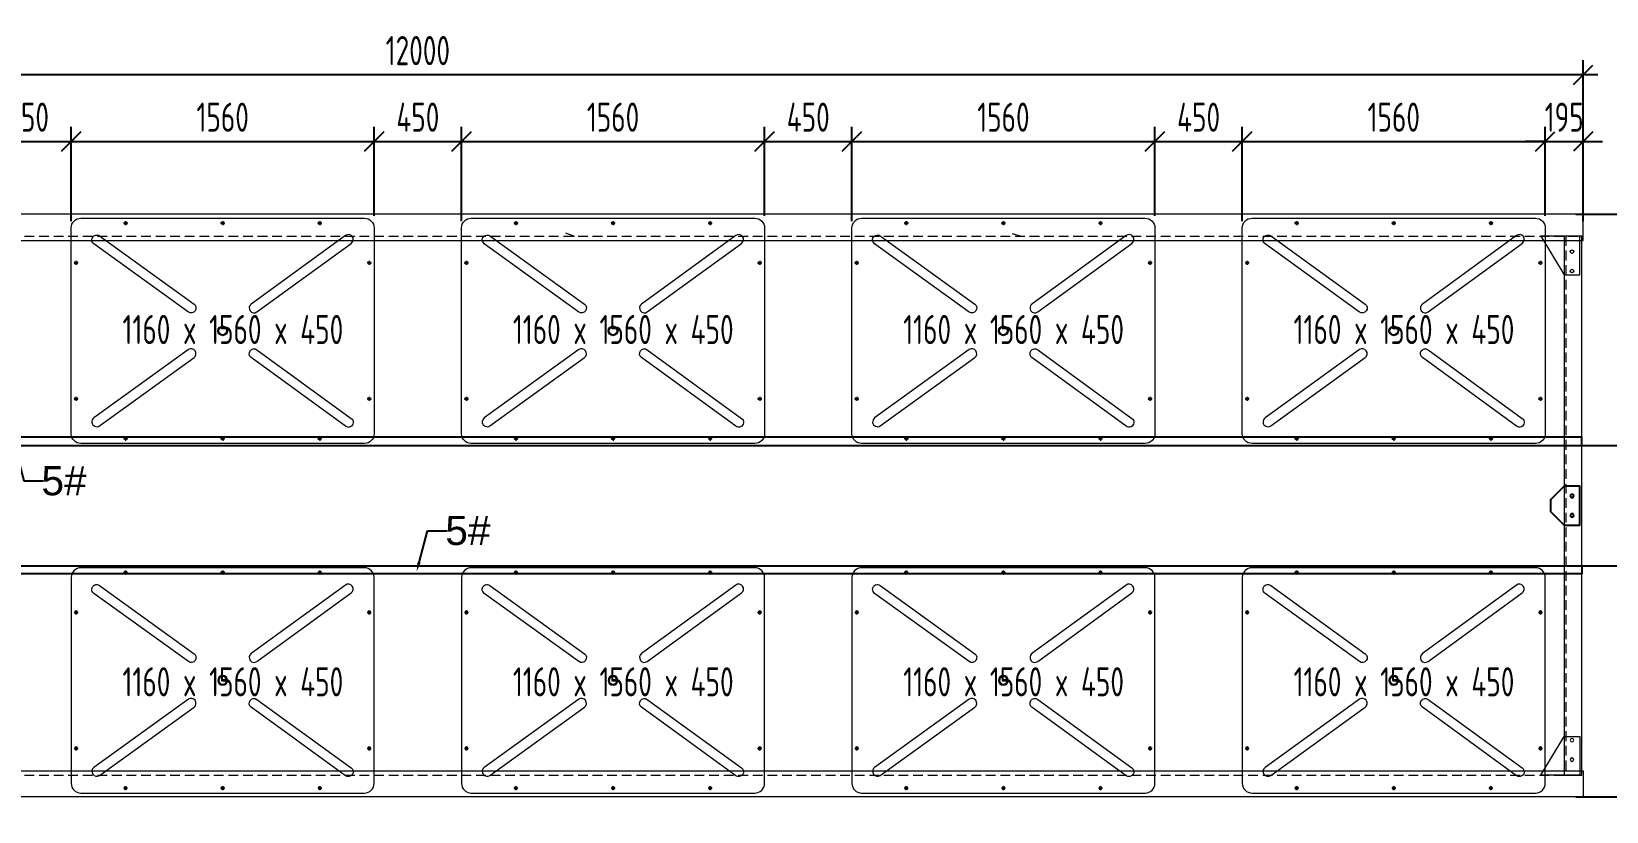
# Model space of a CAD drawing. Header units: millimetres. Extents: x 4 to 2106212, y -117026 to 198097.
# Drawn here: x 1975028 to 1983138, y 180005 to 184021 of the extents above; entities that cross this region are included whole.
import ezdxf
from ezdxf import colors
from ezdxf.entities.mleader import LeaderData, LeaderLine
from ezdxf.math import Vec2, Vec3

# ---------------------------------------------------------------- set-up
doc = ezdxf.new("R2010")
doc.units = ezdxf.units.MM
doc.linetypes.add('CENTER', pattern=[0.6, 0.375, -0.075, 0.075, -0.075])
doc.linetypes.add('DASHED', pattern=[0.75, 0.5, -0.25])
for name, color, linetype, lineweight in [('0dim', 6, 'Continuous', 9), ('dim', 6, 'Continuous', 13), ('加强板', 140, 'Continuous', 18), ('文本', 3, 'Continuous', 13), ('浮箱', 160, 'Continuous', 20), ('铝型材', 7, 'Continuous', 13)]:
    doc.layers.add(name, color=color, linetype=linetype, lineweight=lineweight)
doc.layers.add('卡槽', color=242, linetype='Continuous')
doc.layers.add('标注', color=9, linetype='Continuous')
doc.styles.add('Arial', font='arial.ttf')
doc.styles.add('hztxt', font='ros1.shx', dxfattribs={"width": 0.8, "bigfont": 'hztxt.shx'})
doc.dimstyles.new('DIM-50', dxfattribs={"dimscale": 50, "dimtxt": 3, "dimasz": 2, "dimexe": 1.5, "dimexo": 1.5, "dimgap": 1, "dimtad": 1, "dimdec": 1, "dimdsep": 46, "dimtxsty": 'hztxt', "dimblk": 'OBLIQUE', "dimcen": 0, "dimdle": 1.5, "dimclrd": 9, "dimclre": 9, "dimclrt": 2, "dimadec": 1, "dimazin": 0, "dimtfac": 1, "dimtdec": 1, "dimtix": 1, "dimtmove": 2, "dimatfit": 3, "dimldrblk": 'OBLIQUE', "dimfxl": 15, "dimtolj": 1, "dimtzin": 0, "dimarcsym": 1})

# ---------------------------------------------------------------- blocks, each defined once
blk = doc.blocks.new('_Oblique')
at = {"color": 0, "linetype": 'ByBlock', "lineweight": -2}
blk.add_line((-0.5, -0.5), (0.5, 0.5), dxfattribs=at)
blk = doc.blocks.new('*D2298')
at = {"layer": 'Defpoints', "color": 0, "transparency": 16777216}
for p in [(1971017.5, 183798), (1971017.5, 183080, 0), (1983017.5, 183080)]:
    blk.add_point(p, dxfattribs=at)
at = {"layer": '标注', "color": 9, "lineweight": -2, "transparency": 16777216}
for p, q in [((1971017.5, 183155), (1971017.5, 183873)), ((1983017.5, 183155), (1983017.5, 183873)), ((1983092.5, 183798), (1970942.5, 183798))]:
    blk.add_line(p, q, dxfattribs=at)
at = {"layer": '标注', "color": 9, "lineweight": -2, "transparency": 16777216, "xscale": 100, "yscale": 100, "zscale": 100, "rotation": 180}
blk.add_blockref('_Oblique', (1971017.5, 183798), dxfattribs=at)
at = {"layer": '标注', "color": 9, "lineweight": -2, "transparency": 16777216, "xscale": 100, "yscale": 100, "zscale": 100}
blk.add_blockref('_Oblique', (1983017.5, 183798), dxfattribs=at)
at = {"layer": '标注', "color": 2, "transparency": 16777216, "insert": (1977017.5, 183923), "char_height": 150, "attachment_point": 5, "style": 'hztxt'}
blk.add_mtext('\\A1;12000', dxfattribs=at)
blk = doc.blocks.new('*D2289')
at = {"layer": 'Defpoints', "color": 0, "transparency": 16777216}
for p in [(1975232.5, 183455.1), (1974782.5, 182998, 0), (1975232.5, 182969, 0)]:
    blk.add_point(p, dxfattribs=at)
at = {"layer": '标注', "color": 9, "lineweight": -2, "transparency": 16777216}
for p, q in [((1974782.5, 183073), (1974782.5, 183530.1)), ((1975232.5, 183044), (1975232.5, 183530.1)), ((1974707.5, 183455.1), (1975307.5, 183455.1))]:
    blk.add_line(p, q, dxfattribs=at)
at = {"layer": '标注', "color": 9, "lineweight": -2, "transparency": 16777216, "xscale": 100, "yscale": 100, "zscale": 100, "rotation": 180}
blk.add_blockref('_Oblique', (1974782.5, 183455.1), dxfattribs=at)
at = {"layer": '标注', "color": 9, "lineweight": -2, "transparency": 16777216, "xscale": 100, "yscale": 100, "zscale": 100}
blk.add_blockref('_Oblique', (1975232.5, 183455.1), dxfattribs=at)
at = {"layer": '标注', "color": 2, "transparency": 16777216, "insert": (1975007.5, 183580.1), "char_height": 150, "attachment_point": 5, "style": 'hztxt'}
blk.add_mtext('\\A1;450', dxfattribs=at)
blk = doc.blocks.new('*D2290')
at = {"layer": 'Defpoints', "color": 0, "transparency": 16777216}
for p in [(1976792.5, 183455.1), (1975232.5, 182969, 0), (1976792.5, 182998, 0)]:
    blk.add_point(p, dxfattribs=at)
at = {"layer": '标注', "color": 9, "lineweight": -2, "transparency": 16777216}
for p, q in [((1975232.5, 183044), (1975232.5, 183530.1)), ((1976792.5, 183073), (1976792.5, 183530.1)), ((1975157.5, 183455.1), (1976867.5, 183455.1))]:
    blk.add_line(p, q, dxfattribs=at)
at = {"layer": '标注', "color": 9, "lineweight": -2, "transparency": 16777216, "xscale": 100, "yscale": 100, "zscale": 100, "rotation": 180}
blk.add_blockref('_Oblique', (1975232.5, 183455.1), dxfattribs=at)
at = {"layer": '标注', "color": 9, "lineweight": -2, "transparency": 16777216, "xscale": 100, "yscale": 100, "zscale": 100}
blk.add_blockref('_Oblique', (1976792.5, 183455.1), dxfattribs=at)
at = {"layer": '标注', "color": 2, "transparency": 16777216, "insert": (1976012.5, 183580.1), "char_height": 150, "attachment_point": 5, "style": 'hztxt'}
blk.add_mtext('\\A1;1560', dxfattribs=at)
blk = doc.blocks.new('*D2291')
at = {"layer": 'Defpoints', "color": 0, "transparency": 16777216}
for p in [(1977242.5, 183455.1), (1976792.5, 182998, 0), (1977242.5, 182969, 0)]:
    blk.add_point(p, dxfattribs=at)
at = {"layer": '标注', "color": 9, "lineweight": -2, "transparency": 16777216}
for p, q in [((1976792.5, 183073), (1976792.5, 183530.1)), ((1977242.5, 183044), (1977242.5, 183530.1)), ((1976717.5, 183455.1), (1977317.5, 183455.1))]:
    blk.add_line(p, q, dxfattribs=at)
at = {"layer": '标注', "color": 9, "lineweight": -2, "transparency": 16777216, "xscale": 100, "yscale": 100, "zscale": 100, "rotation": 180}
blk.add_blockref('_Oblique', (1976792.5, 183455.1), dxfattribs=at)
at = {"layer": '标注', "color": 9, "lineweight": -2, "transparency": 16777216, "xscale": 100, "yscale": 100, "zscale": 100}
blk.add_blockref('_Oblique', (1977242.5, 183455.1), dxfattribs=at)
at = {"layer": '标注', "color": 2, "transparency": 16777216, "insert": (1977017.5, 183580.1), "char_height": 150, "attachment_point": 5, "style": 'hztxt'}
blk.add_mtext('\\A1;450', dxfattribs=at)
blk = doc.blocks.new('*D2292')
at = {"layer": 'Defpoints', "color": 0, "transparency": 16777216}
for p in [(1978802.5, 183455.1), (1977242.5, 182969, 0), (1978802.5, 182998, 0)]:
    blk.add_point(p, dxfattribs=at)
at = {"layer": '标注', "color": 9, "lineweight": -2, "transparency": 16777216}
for p, q in [((1977242.5, 183044), (1977242.5, 183530.1)), ((1978802.5, 183073), (1978802.5, 183530.1)), ((1977167.5, 183455.1), (1978877.5, 183455.1))]:
    blk.add_line(p, q, dxfattribs=at)
at = {"layer": '标注', "color": 9, "lineweight": -2, "transparency": 16777216, "xscale": 100, "yscale": 100, "zscale": 100, "rotation": 180}
blk.add_blockref('_Oblique', (1977242.5, 183455.1), dxfattribs=at)
at = {"layer": '标注', "color": 9, "lineweight": -2, "transparency": 16777216, "xscale": 100, "yscale": 100, "zscale": 100}
blk.add_blockref('_Oblique', (1978802.5, 183455.1), dxfattribs=at)
at = {"layer": '标注', "color": 2, "transparency": 16777216, "insert": (1978022.5, 183580.1), "char_height": 150, "attachment_point": 5, "style": 'hztxt'}
blk.add_mtext('\\A1;1560', dxfattribs=at)
blk = doc.blocks.new('*D2293')
at = {"layer": 'Defpoints', "color": 0, "transparency": 16777216}
for p in [(1979252.5, 183455.1), (1978802.5, 182998, 0), (1979252.5, 182969, 0)]:
    blk.add_point(p, dxfattribs=at)
at = {"layer": '标注', "color": 9, "lineweight": -2, "transparency": 16777216}
for p, q in [((1978802.5, 183073), (1978802.5, 183530.1)), ((1979252.5, 183044), (1979252.5, 183530.1)), ((1978727.5, 183455.1), (1979327.5, 183455.1))]:
    blk.add_line(p, q, dxfattribs=at)
at = {"layer": '标注', "color": 9, "lineweight": -2, "transparency": 16777216, "xscale": 100, "yscale": 100, "zscale": 100, "rotation": 180}
blk.add_blockref('_Oblique', (1978802.5, 183455.1), dxfattribs=at)
at = {"layer": '标注', "color": 9, "lineweight": -2, "transparency": 16777216, "xscale": 100, "yscale": 100, "zscale": 100}
blk.add_blockref('_Oblique', (1979252.5, 183455.1), dxfattribs=at)
at = {"layer": '标注', "color": 2, "transparency": 16777216, "insert": (1979027.5, 183580.1), "char_height": 150, "attachment_point": 5, "style": 'hztxt'}
blk.add_mtext('\\A1;450', dxfattribs=at)
blk = doc.blocks.new('*D2294')
at = {"layer": 'Defpoints', "color": 0, "transparency": 16777216}
for p in [(1980812.5, 183455.1), (1979252.5, 182969, 0), (1980812.5, 182998, 0)]:
    blk.add_point(p, dxfattribs=at)
at = {"layer": '标注', "color": 9, "lineweight": -2, "transparency": 16777216}
for p, q in [((1979252.5, 183044), (1979252.5, 183530.1)), ((1980812.5, 183073), (1980812.5, 183530.1)), ((1979177.5, 183455.1), (1980887.5, 183455.1))]:
    blk.add_line(p, q, dxfattribs=at)
at = {"layer": '标注', "color": 9, "lineweight": -2, "transparency": 16777216, "xscale": 100, "yscale": 100, "zscale": 100, "rotation": 180}
blk.add_blockref('_Oblique', (1979252.5, 183455.1), dxfattribs=at)
at = {"layer": '标注', "color": 9, "lineweight": -2, "transparency": 16777216, "xscale": 100, "yscale": 100, "zscale": 100}
blk.add_blockref('_Oblique', (1980812.5, 183455.1), dxfattribs=at)
at = {"layer": '标注', "color": 2, "transparency": 16777216, "insert": (1980032.5, 183580.1), "char_height": 150, "attachment_point": 5, "style": 'hztxt'}
blk.add_mtext('\\A1;1560', dxfattribs=at)
blk = doc.blocks.new('*D2295')
at = {"layer": 'Defpoints', "color": 0, "transparency": 16777216}
for p in [(1981262.5, 183455.1), (1980812.5, 182998, 0), (1981262.5, 182969, 0)]:
    blk.add_point(p, dxfattribs=at)
at = {"layer": '标注', "color": 9, "lineweight": -2, "transparency": 16777216}
for p, q in [((1980812.5, 183073), (1980812.5, 183530.1)), ((1981262.5, 183044), (1981262.5, 183530.1)), ((1980737.5, 183455.1), (1981337.5, 183455.1))]:
    blk.add_line(p, q, dxfattribs=at)
at = {"layer": '标注', "color": 9, "lineweight": -2, "transparency": 16777216, "xscale": 100, "yscale": 100, "zscale": 100, "rotation": 180}
blk.add_blockref('_Oblique', (1980812.5, 183455.1), dxfattribs=at)
at = {"layer": '标注', "color": 9, "lineweight": -2, "transparency": 16777216, "xscale": 100, "yscale": 100, "zscale": 100}
blk.add_blockref('_Oblique', (1981262.5, 183455.1), dxfattribs=at)
at = {"layer": '标注', "color": 2, "transparency": 16777216, "insert": (1981037.5, 183580.1), "char_height": 150, "attachment_point": 5, "style": 'hztxt'}
blk.add_mtext('\\A1;450', dxfattribs=at)
blk = doc.blocks.new('*D2296')
at = {"layer": 'Defpoints', "color": 0, "transparency": 16777216}
for p in [(1982822.5, 183455.1), (1981262.5, 182969, 0), (1982822.5, 182998, 0)]:
    blk.add_point(p, dxfattribs=at)
at = {"layer": '标注', "color": 9, "lineweight": -2, "transparency": 16777216}
for p, q in [((1981262.5, 183044), (1981262.5, 183530.1)), ((1982822.5, 183073), (1982822.5, 183530.1)), ((1981187.5, 183455.1), (1982897.5, 183455.1))]:
    blk.add_line(p, q, dxfattribs=at)
at = {"layer": '标注', "color": 9, "lineweight": -2, "transparency": 16777216, "xscale": 100, "yscale": 100, "zscale": 100, "rotation": 180}
blk.add_blockref('_Oblique', (1981262.5, 183455.1), dxfattribs=at)
at = {"layer": '标注', "color": 9, "lineweight": -2, "transparency": 16777216, "xscale": 100, "yscale": 100, "zscale": 100}
blk.add_blockref('_Oblique', (1982822.5, 183455.1), dxfattribs=at)
at = {"layer": '标注', "color": 2, "transparency": 16777216, "insert": (1982042.5, 183580.1), "char_height": 150, "attachment_point": 5, "style": 'hztxt'}
blk.add_mtext('\\A1;1560', dxfattribs=at)
blk = doc.blocks.new('*D2297')
at = {"layer": 'Defpoints', "color": 0, "transparency": 16777216}
for p in [(1983017.5, 183455.1), (1982822.5, 182998, 0), (1983017.5, 182969, 0)]:
    blk.add_point(p, dxfattribs=at)
at = {"layer": '标注', "color": 9, "lineweight": -2, "transparency": 16777216}
for p, q in [((1982822.5, 183073), (1982822.5, 183530.1)), ((1983017.5, 183044), (1983017.5, 183530.1)), ((1982822.5, 183455.1), (1982722.5, 183455.1)), ((1982822.5, 183455.1), (1983017.5, 183455.1)), ((1983017.5, 183455.1), (1983117.5, 183455.1))]:
    blk.add_line(p, q, dxfattribs=at)
at = {"layer": '标注', "color": 9, "lineweight": -2, "transparency": 16777216, "xscale": 100, "yscale": 100, "zscale": 100}
blk.add_blockref('_Oblique', (1982822.5, 183455.1), dxfattribs=at)
at = {"layer": '标注', "color": 9, "lineweight": -2, "transparency": 16777216, "xscale": 100, "yscale": 100, "zscale": 100, "rotation": 180}
blk.add_blockref('_Oblique', (1983017.5, 183455.1), dxfattribs=at)
at = {"layer": '标注', "color": 2, "transparency": 16777216, "insert": (1982920, 183580.1), "char_height": 150, "attachment_point": 5, "style": 'hztxt'}
blk.add_mtext('\\A1;195', dxfattribs=at)
blk = doc.blocks.new('FX')
at = {"layer": '浮箱', "color": 5, "linetype": 'Continuous'}
for p, q in [((1949463, 183145.6, 0), (1950923, 183145.6, 0)), ((1949413, 182035.6, 0), (1949413, 183095.6, 0)), ((1950973, 183095.6, 0), (1950973, 182035.6, 0)), ((1950923, 181985.6, 0), (1949463, 181985.6, 0))]:
    blk.add_line(p, q, dxfattribs=at)
at = {"layer": '浮箱', "color": 1, "linetype": 'CENTER', "ltscale": 9.652}
for p, q in [((1949703.4, 183120.6, 0), (1949682.5, 183120.6, 0)), ((1949693, 183131, 0), (1949693, 183110.1, 0)), ((1950203.4, 183120.6, 0), (1950182.5, 183120.6, 0)), ((1950193, 183131, 0), (1950193, 183110.1, 0)), ((1950703.4, 183120.6, 0), (1950682.5, 183120.6, 0)), ((1950693, 183131, 0), (1950693, 183110.1, 0)), ((1949448.4, 182915.6, 0), (1949427.5, 182915.6, 0)), ((1949438, 182926, 0), (1949438, 182905.1, 0)), ((1950958.4, 182915.6, 0), (1950937.5, 182915.6, 0)), ((1950948, 182926, 0), (1950948, 182905.1, 0)), ((1949438, 182226, 0), (1949438, 182205.1, 0)), ((1950948, 182226, 0), (1950948, 182205.1, 0)), ((1949448.4, 182215.6, 0), (1949427.5, 182215.6, 0)), ((1950958.4, 182215.6, 0), (1950937.5, 182215.6, 0)), ((1949703.4, 182010.6, 0), (1949682.5, 182010.6, 0)), ((1949693, 182021, 0), (1949693, 182000.1, 0)), ((1950203.4, 182010.6, 0), (1950182.5, 182010.6, 0)), ((1950193, 182021, 0), (1950193, 182000.1, 0)), ((1950703.4, 182010.6, 0), (1950682.5, 182010.6, 0)), ((1950693, 182021, 0), (1950693, 182000.1, 0))]:
    blk.add_line(p, q, dxfattribs=at)
at = {"layer": '浮箱', "linetype": 'Continuous'}
for p, q in [((1950793.9, 183145.7, 0), (1950793.9, 183145.6, 0)), ((1950798.7, 183145.6, 0), (1950798.7, 183145.7, 0)), ((1950798.8, 183145.6, 0), (1950798.8, 183145.7, 0)), ((1950799, 183145.6, 0), (1950799, 183145.7, 0)), ((1950799.6, 183145.7, 0), (1950799.6, 183145.6, 0)), ((1950799.7, 183145.7, 0), (1950799.7, 183145.6, 0)), ((1950800, 183145.7, 0), (1950800, 183145.6, 0)), ((1950805.4, 183145.6, 0), (1950805.4, 183145.7, 0)), ((1949413, 182978.1, 0), (1949412.8, 182978.1, 0)), ((1949412.9, 182972.6, 0), (1949413, 182972.6, 0)), ((1949412.9, 182972.3, 0), (1949413, 182972.3, 0)), ((1949412.9, 182972.3, 0), (1949413, 182972.3, 0)), ((1949413, 182971.6, 0), (1949412.9, 182971.6, 0)), ((1949413, 182971.4, 0), (1949412.9, 182971.4, 0)), ((1949413, 182971.3, 0), (1949412.9, 182971.3, 0)), ((1949412.9, 182966.5, 0), (1949413, 182966.5, 0))]:
    blk.add_line(p, q, dxfattribs=at)
at = {"layer": '浮箱', "color": 5, "linetype": 'Continuous', "elevation": 0}
for points in [[(1949529.9, 183013.8, -1), (1949559.2, 183054.4), (1950045.5, 182703, -0.999989), (1950016.2, 182662.5), (1949529.9, 183013.8)], [(1950854.5, 183016.1, 1), (1950825.1, 183056.6), (1950340, 182703.5, 0.999989), (1950369.4, 182663.1), (1950854.5, 183016.1)], [(1949529.9, 182117.3, 1), (1949559.2, 182076.8), (1950045.5, 182428.2, 0.999989), (1950016.2, 182468.7), (1949529.9, 182117.3)], [(1950854.5, 182115, -1), (1950825.1, 182074.6), (1950340, 182427.7, -0.999989), (1950369.4, 182468.1), (1950854.5, 182115)]]:
    blk.add_lwpolyline(points, format="xyb", dxfattribs=at)
blk.add_lwpolyline([(1950207.7, 182585.8), (1950207.7, 182585.8)], dxfattribs=at)
at = {"layer": '浮箱', "color": 9, "linetype": 'Continuous'}
for centre in [(1949693, 183120.6, 0), (1950193, 183120.6, 0), (1950693, 183120.6, 0), (1949438, 182915.6, 0), (1950948, 182915.6, 0), (1949438, 182215.6, 0), (1950948, 182215.6, 0), (1949693, 182010.6, 0), (1950193, 182010.6, 0), (1950693, 182010.6, 0)]:
    blk.add_circle(centre, 7.5, dxfattribs=at)
at = {"layer": '浮箱', "color": 5, "linetype": 'Continuous'}
for radius in [25, 20]:
    blk.add_circle((1950193, 182565.6, 0), radius, dxfattribs=at)
at = {"layer": '浮箱', "color": 5, "linetype": 'Continuous', "extrusion": (0, 0, -1)}
for centre, start, end in [((-1949463, 183095.6, 0), 0, 90), ((-1950923, 183095.6, 0), 90, 180), ((-1949463, 182035.6, 0), 270, 0), ((-1950923, 182035.6, 0), 180, 270)]:
    blk.add_arc(centre, 50, start, end, dxfattribs=at)
blk = doc.blocks.new('A$C0D8A069B')
blk.add_lwpolyline([(80, -100), (0, -100), (0, 100), (80, 100), (150, 30), (150, -30), (80, -100)])
for centre in [(40, 50), (40, -50)]:
    blk.add_circle(centre, 9)
blk = doc.blocks.new('*D2812')
at = {"layer": 'Defpoints', "color": 0, "transparency": 16777216}
for p in [(1983017.5, 183080), (1983017.5, 180080), (1983975.7, 180080)]:
    blk.add_point(p, dxfattribs=at)
at = {"layer": '标注', "color": 9, "lineweight": -2, "transparency": 16777216}
for p, q in [((1983975.7, 183155), (1983975.7, 180005)), ((1983092.5, 183080), (1984050.7, 183080)), ((1983092.5, 180080), (1984050.7, 180080))]:
    blk.add_line(p, q, dxfattribs=at)
at = {"layer": '标注', "color": 9, "lineweight": -2, "transparency": 16777216, "xscale": 100, "yscale": 100, "zscale": 100}
for p, rotation in [((1983975.7, 183080), 90), ((1983975.7, 180080), 270)]:
    blk.add_blockref('_Oblique', p, dxfattribs=dict(at, rotation=rotation))
at = {"layer": '标注', "color": 2, "transparency": 16777216, "insert": (1983850.7, 181580), "char_height": 150, "attachment_point": 5, "rotation": 90, "style": 'hztxt'}
blk.add_mtext('\\A1;3000', dxfattribs=at)
blk = doc.blocks.new('*D2813')
at = {"layer": 'Defpoints', "color": 0, "transparency": 16777216}
for p in [(1982905.5, 183080), (1983515.7, 183080), (1982905.5, 181890, 0)]:
    blk.add_point(p, dxfattribs=at)
at = {"layer": '标注', "color": 9, "lineweight": -2, "transparency": 16777216}
for p, q in [((1983515.7, 181815), (1983515.7, 183155)), ((1982980.5, 183080), (1983590.7, 183080)), ((1982980.5, 181890), (1983590.7, 181890))]:
    blk.add_line(p, q, dxfattribs=at)
at = {"layer": '标注', "color": 9, "lineweight": -2, "transparency": 16777216, "xscale": 100, "yscale": 100, "zscale": 100}
for p, rotation in [((1983515.7, 183080), 90), ((1983515.7, 181890), 270)]:
    blk.add_blockref('_Oblique', p, dxfattribs=dict(at, rotation=rotation))
at = {"layer": '标注', "color": 2, "transparency": 16777216, "insert": (1983390.7, 182485), "char_height": 150, "attachment_point": 5, "rotation": 90, "style": 'hztxt'}
blk.add_mtext('\\A1;1190', dxfattribs=at)
blk = doc.blocks.new('*D2814')
at = {"layer": 'Defpoints', "color": 0, "transparency": 16777216}
for p in [(1982905.5, 181270, 0), (1982905.5, 180080), (1983515.7, 180080)]:
    blk.add_point(p, dxfattribs=at)
at = {"layer": '标注', "color": 9, "lineweight": -2, "transparency": 16777216}
for p, q in [((1983515.7, 181345), (1983515.7, 180005)), ((1982980.5, 181270), (1983590.7, 181270)), ((1982980.5, 180080), (1983590.7, 180080))]:
    blk.add_line(p, q, dxfattribs=at)
at = {"layer": '标注', "color": 9, "lineweight": -2, "transparency": 16777216, "xscale": 100, "yscale": 100, "zscale": 100}
for p, rotation in [((1983515.7, 181270), 90), ((1983515.7, 180080), 270)]:
    blk.add_blockref('_Oblique', p, dxfattribs=dict(at, rotation=rotation))
at = {"layer": '标注', "color": 2, "transparency": 16777216, "insert": (1983390.7, 180675), "char_height": 150, "attachment_point": 5, "rotation": 90, "style": 'hztxt'}
blk.add_mtext('\\A1;1190', dxfattribs=at)
blk = doc.blocks.new('*D2815')
at = {"layer": 'Defpoints', "color": 0, "transparency": 16777216}
for p in [(1982905.5, 181890), (1982905.5, 181270, 0), (1983515.7, 181270)]:
    blk.add_point(p, dxfattribs=at)
at = {"layer": '标注', "color": 9, "lineweight": -2, "transparency": 16777216}
for p, q in [((1983515.7, 181965), (1983515.7, 181195)), ((1982980.5, 181890), (1983590.7, 181890)), ((1982980.5, 181270), (1983590.7, 181270))]:
    blk.add_line(p, q, dxfattribs=at)
at = {"layer": '标注', "color": 9, "lineweight": -2, "transparency": 16777216, "xscale": 100, "yscale": 100, "zscale": 100}
for p, rotation in [((1983515.7, 181890), 90), ((1983515.7, 181270), 270)]:
    blk.add_blockref('_Oblique', p, dxfattribs=dict(at, rotation=rotation))
at = {"layer": '标注', "color": 2, "transparency": 16777216, "insert": (1983390.7, 181580), "char_height": 150, "attachment_point": 5, "rotation": 90, "style": 'hztxt'}
blk.add_mtext('\\A1;620', dxfattribs=at)
blk = doc.blocks.new('连接加强板')
at = {"layer": '加强板'}
blk.add_lwpolyline([(-194915.5, -558.8), (-194915.5, -358.8), (-195115.5, -478.8), (-195115.5, -558.8)], close=True, dxfattribs=at)
for centre in [(-195095.5, -518.8), (-194995.5, -518.8)]:
    blk.add_circle(centre, 9, dxfattribs=at)
blk = doc.blocks.new('*U2710')
at = {"rotation": 90.00000000000001}
blk.add_blockref('连接加强板', (-458.8, 195015.5), dxfattribs=at)
blk = doc.blocks.new('*U2711')
at = {"color": 0, "linetype": 'ByBlock', "lineweight": -2, "transparency": 16777216}
blk.add_blockref('*U2710', (0, 0), dxfattribs=at)
blk = doc.blocks.new('*U2712')
at = {"rotation": 90.00000000000001}
blk.add_blockref('连接加强板', (-458.8, 195015.5), dxfattribs=at)
blk = doc.blocks.new('*U2713')
at = {"color": 0, "linetype": 'ByBlock', "lineweight": -2, "transparency": 16777216}
blk.add_blockref('*U2712', (0, 0), dxfattribs=at)

msp = doc.modelspace()

# ---------------------------------------------------------------- linework, layer by layer
at = {"layer": '0dim'}
for p, q in [((1977778.5546, 182984.7561), (1977823.5162, 182967.9496)), ((1980077.6401, 182982.0699), (1980123.5285, 182967.9895))]:
    msp.add_line(p, q, dxfattribs=at)
at = {"layer": 'dim', "color": 1, "linetype": 'DASHED', "ltscale": 100}
for p, q in [((1971017.5276, 182967.9895), (1983017.5276, 182967.9895)), ((1982929.0276, 182967.9895), (1982929.0276, 180191.9895)), ((1971017.5276, 180191.9895), (1983017.5276, 180191.9895))]:
    msp.add_line(p, q, dxfattribs=at)
at = {"layer": '卡槽', "color": 22, "ltscale": 5000}
for points in [[(1971017.5276, 181931.9895), (1971017.5276, 181889.9895), (1983010.0276, 181889.9895), (1983010.0276, 181931.9895)], [(1971017.5276, 181227.9895), (1971017.5276, 181269.9895), (1983010.0276, 181269.9895), (1983010.0276, 181227.9895)]]:
    msp.add_lwpolyline(points, close=True, dxfattribs=at)
at = {"layer": '铝型材', "color": 3}
for points in [[(1983017.5276, 183079.9895), (1971017.5276, 183079.9895), (1971017.5276, 182944.9895), (1983017.5276, 182944.9895)], [(1983017.5276, 180079.9895), (1971017.5276, 180079.9895), (1971017.5276, 180214.9895), (1983017.5276, 180214.9895)]]:
    msp.add_lwpolyline(points, close=True, dxfattribs=at)
at = {"layer": '铝型材', "color": 200}
msp.add_lwpolyline([(1983010.0276, 180191.9895), (1983010.0276, 182967.9895), (1982920.0276, 182967.9895), (1982920.0276, 180191.9895)], close=True, dxfattribs=at)

# ---------------------------------------------------------------- block references
for p in [(25819.5594, -85.5994, 0.0005), (27829.5594, -85.5994, 0.0005), (29839.5594, -85.5994, 0.0005), (31849.5594, -85.5994, 0.0005)]:
    msp.add_blockref('FX', p)
at = {"color": 7}
msp.add_blockref('*U2711', (1982900.0276, 182867.9895), dxfattribs=at)
at = {"xscale": -1}
msp.add_blockref('A$C0D8A069B', (1983000.0276, 181579.9895), dxfattribs=at)
at = {"xscale": -1, "rotation": 180}
for p in [(25819.5594, 363245.5783, 0.0005), (27829.5594, 363245.5783, 0.0005), (29839.5594, 363245.5783, 0.0005), (31849.5594, 363245.5783, 0.0005)]:
    msp.add_blockref('FX', p, dxfattribs=at)
at = {"color": 7, "xscale": -1, "rotation": 180}
msp.add_blockref('*U2713', (1982900.0276, 180291.9895), dxfattribs=at)

# ---------------------------------------------------------------- texts
at = {"layer": '文本', "color": 3, "char_height": 150, "style": 'hztxt'}
for insert, attachment_point in [((1976633.3888, 182561.9562, -0.0005), 3), ((1978643.3888, 182561.9562, -0.0005), 3), ((1980653.3888, 182561.9562, -0.0005), 3), ((1982663.3888, 182561.9562, -0.0005), 3), ((1976633.3888, 180598.0228, -0.0005), 9), ((1978643.3888, 180598.0228, -0.0005), 9), ((1980653.3888, 180598.0228, -0.0005), 9), ((1982663.3888, 180598.0228, -0.0005), 9)]:
    msp.add_mtext('\\pi41.0595;1160 x 1560 x 450          ', dxfattribs=dict(at, insert=insert, attachment_point=attachment_point))

# ---------------------------------------------------------------- dimensions: what is measured, and where the dimension line sits
at = {"layer": '标注'}
for base, p1, p2, angle, picture, middle in [((1971017.5276, 183798.0009), (1983017.5276, 183079.9895), (1971017.5276, 183079.9895, 0.0005), 180, '*D2298', (1977017.5276, 183923.0009)), ((1983515.686, 183079.9895), (1982905.5276, 181889.9895, 0.0005), (1982905.5276, 183079.9895), 90, '*D2813', (1983390.686, 182484.9895)), ((1983975.7327, 180079.9895), (1983017.5276, 183079.9895), (1983017.5276, 180079.9895), 90, '*D2812', (1983850.7327, 181579.9895)), ((1983515.686, 181269.9895), (1982905.5276, 181889.9895), (1982905.5276, 181269.9895, 0.0005), 90, '*D2815', (1983390.686, 181579.9895)), ((1983515.686, 180079.9895), (1982905.5276, 181269.9895, 0.0005), (1982905.5276, 180079.9895), 270, '*D2814', (1983390.686, 180674.9895))]:
    dim = msp.add_linear_dim(base=base, p1=p1, p2=p2, angle=angle, dimstyle='DIM-50', dxfattribs=at)
    dim.commit()
    dim.dimension.update_dxf_attribs({"geometry": picture, "text_midpoint": middle})
for base, p1, p2, picture, middle in [((1975232.5276, 183455.089), (1974782.5276, 182997.9895, -0.001), (1975232.5276, 182968.9895, -0.001), '*D2289', (1975007.5276, 183580.089)), ((1976792.5276, 183455.089), (1975232.5276, 182968.9895, -0.001), (1976792.5276, 182997.9895, -0.001), '*D2290', (1976012.5276, 183580.089)), ((1977242.5276, 183455.089), (1976792.5276, 182997.9895, -0.001), (1977242.5276, 182968.9895, -0.001), '*D2291', (1977017.5276, 183580.089)), ((1978802.5276, 183455.089), (1977242.5276, 182968.9895, -0.001), (1978802.5276, 182997.9895, -0.001), '*D2292', (1978022.5276, 183580.089)), ((1979252.5276, 183455.089), (1978802.5276, 182997.9895, -0.001), (1979252.5276, 182968.9895, -0.001), '*D2293', (1979027.5276, 183580.089)), ((1980812.5276, 183455.089), (1979252.5276, 182968.9895, -0.001), (1980812.5276, 182997.9895, -0.001), '*D2294', (1980032.5276, 183580.089)), ((1981262.5276, 183455.089), (1980812.5276, 182997.9895, -0.001), (1981262.5276, 182968.9895, -0.001), '*D2295', (1981037.5276, 183580.089)), ((1982822.5276, 183455.089), (1981262.5276, 182968.9895, -0.001), (1982822.5276, 182997.9895, -0.001), '*D2296', (1982042.5276, 183580.089)), ((1983017.5276, 183455.089), (1982822.5276, 182997.9895, -0.001), (1983017.5276, 182968.9895, 0.001), '*D2297', (1982920.0276, 183580.089))]:
    dim = msp.add_linear_dim(base=base, p1=p1, p2=p2, dimstyle='DIM-50', dxfattribs=at)
    dim.commit()
    dim.dimension.update_dxf_attribs({"geometry": picture, "text_midpoint": middle})

# ---------------------------------------------------------------- leaders
at = {"layer": '标注', "color": 6}
ml = msp.add_multileader_mtext('Standard', dxfattribs=at)
ml.set_content('5#', color=6, style='Arial')
ml.set_leader_properties(color=8)
ml.build(insert=Vec2(0, 0))
ml.multileader.update_dxf_attribs({"dogleg_length": 100, "arrow_head_size": 50})
ctx = ml.context
ctx.base_point, ctx.char_height, ctx.arrow_head_size, ctx.plane_origin = Vec3(1975089.3178, 181707.04), 150, 50, Vec3(1975290.2814, 180208.451)
ctx.text_align_type = 2
notes = []
notes.append((ctx, [(1, (1, 1, 0), (1974989.3178, 181707.04), (1, 0), 100, [(0, [(1974932.2382, 181918.3385)], 0, [])])]))
ctx.mtext.insert, ctx.mtext.alignment, ctx.mtext.flow_direction = Vec3(1975312.2023, 181783.2989), 3, 5
ml = msp.add_multileader_mtext('Standard', dxfattribs=at)
ml.set_content('5#', color=6, style='Arial')
ml.set_leader_properties(color=8)
ml.build(insert=Vec2(0, 0))
ml.multileader.update_dxf_attribs({"dogleg_length": 100, "arrow_head_size": 50})
ctx = ml.context
ctx.base_point, ctx.char_height, ctx.arrow_head_size, ctx.plane_origin = Vec3(1977167.9879, 181450.9376), 150, 50, Vec3(1977368.9515, 182949.5266)
ctx.text_align_type = 2
notes.append((ctx, [(1, (1, 1, 0), (1977067.9879, 181450.9376), (1, 0), 100, [(0, [(1977010.9083, 181239.6392)], 0, [])])]))
ctx.mtext.insert, ctx.mtext.alignment, ctx.mtext.flow_direction = Vec3(1977391.7137, 181527.2166), 3, 5
for ctx, leaders in notes:
    for number, flags, end, landing, length, lines in leaders:
        leader = LeaderData()
        leader.index, (leader.has_last_leader_line, leader.has_dogleg_vector, leader.attachment_direction) = number, flags
        leader.last_leader_point, leader.dogleg_vector, leader.dogleg_length = Vec3(end), Vec3(landing), length
        for number, points, colour, breaks in lines:
            line = LeaderLine()
            line.index, line.vertices, line.color, line.breaks = number, Vec3.list(points), colors.encode_raw_color(colour), breaks
            leader.lines.append(line)
        ctx.leaders.append(leader)

doc.saveas('drawing.dxf')
